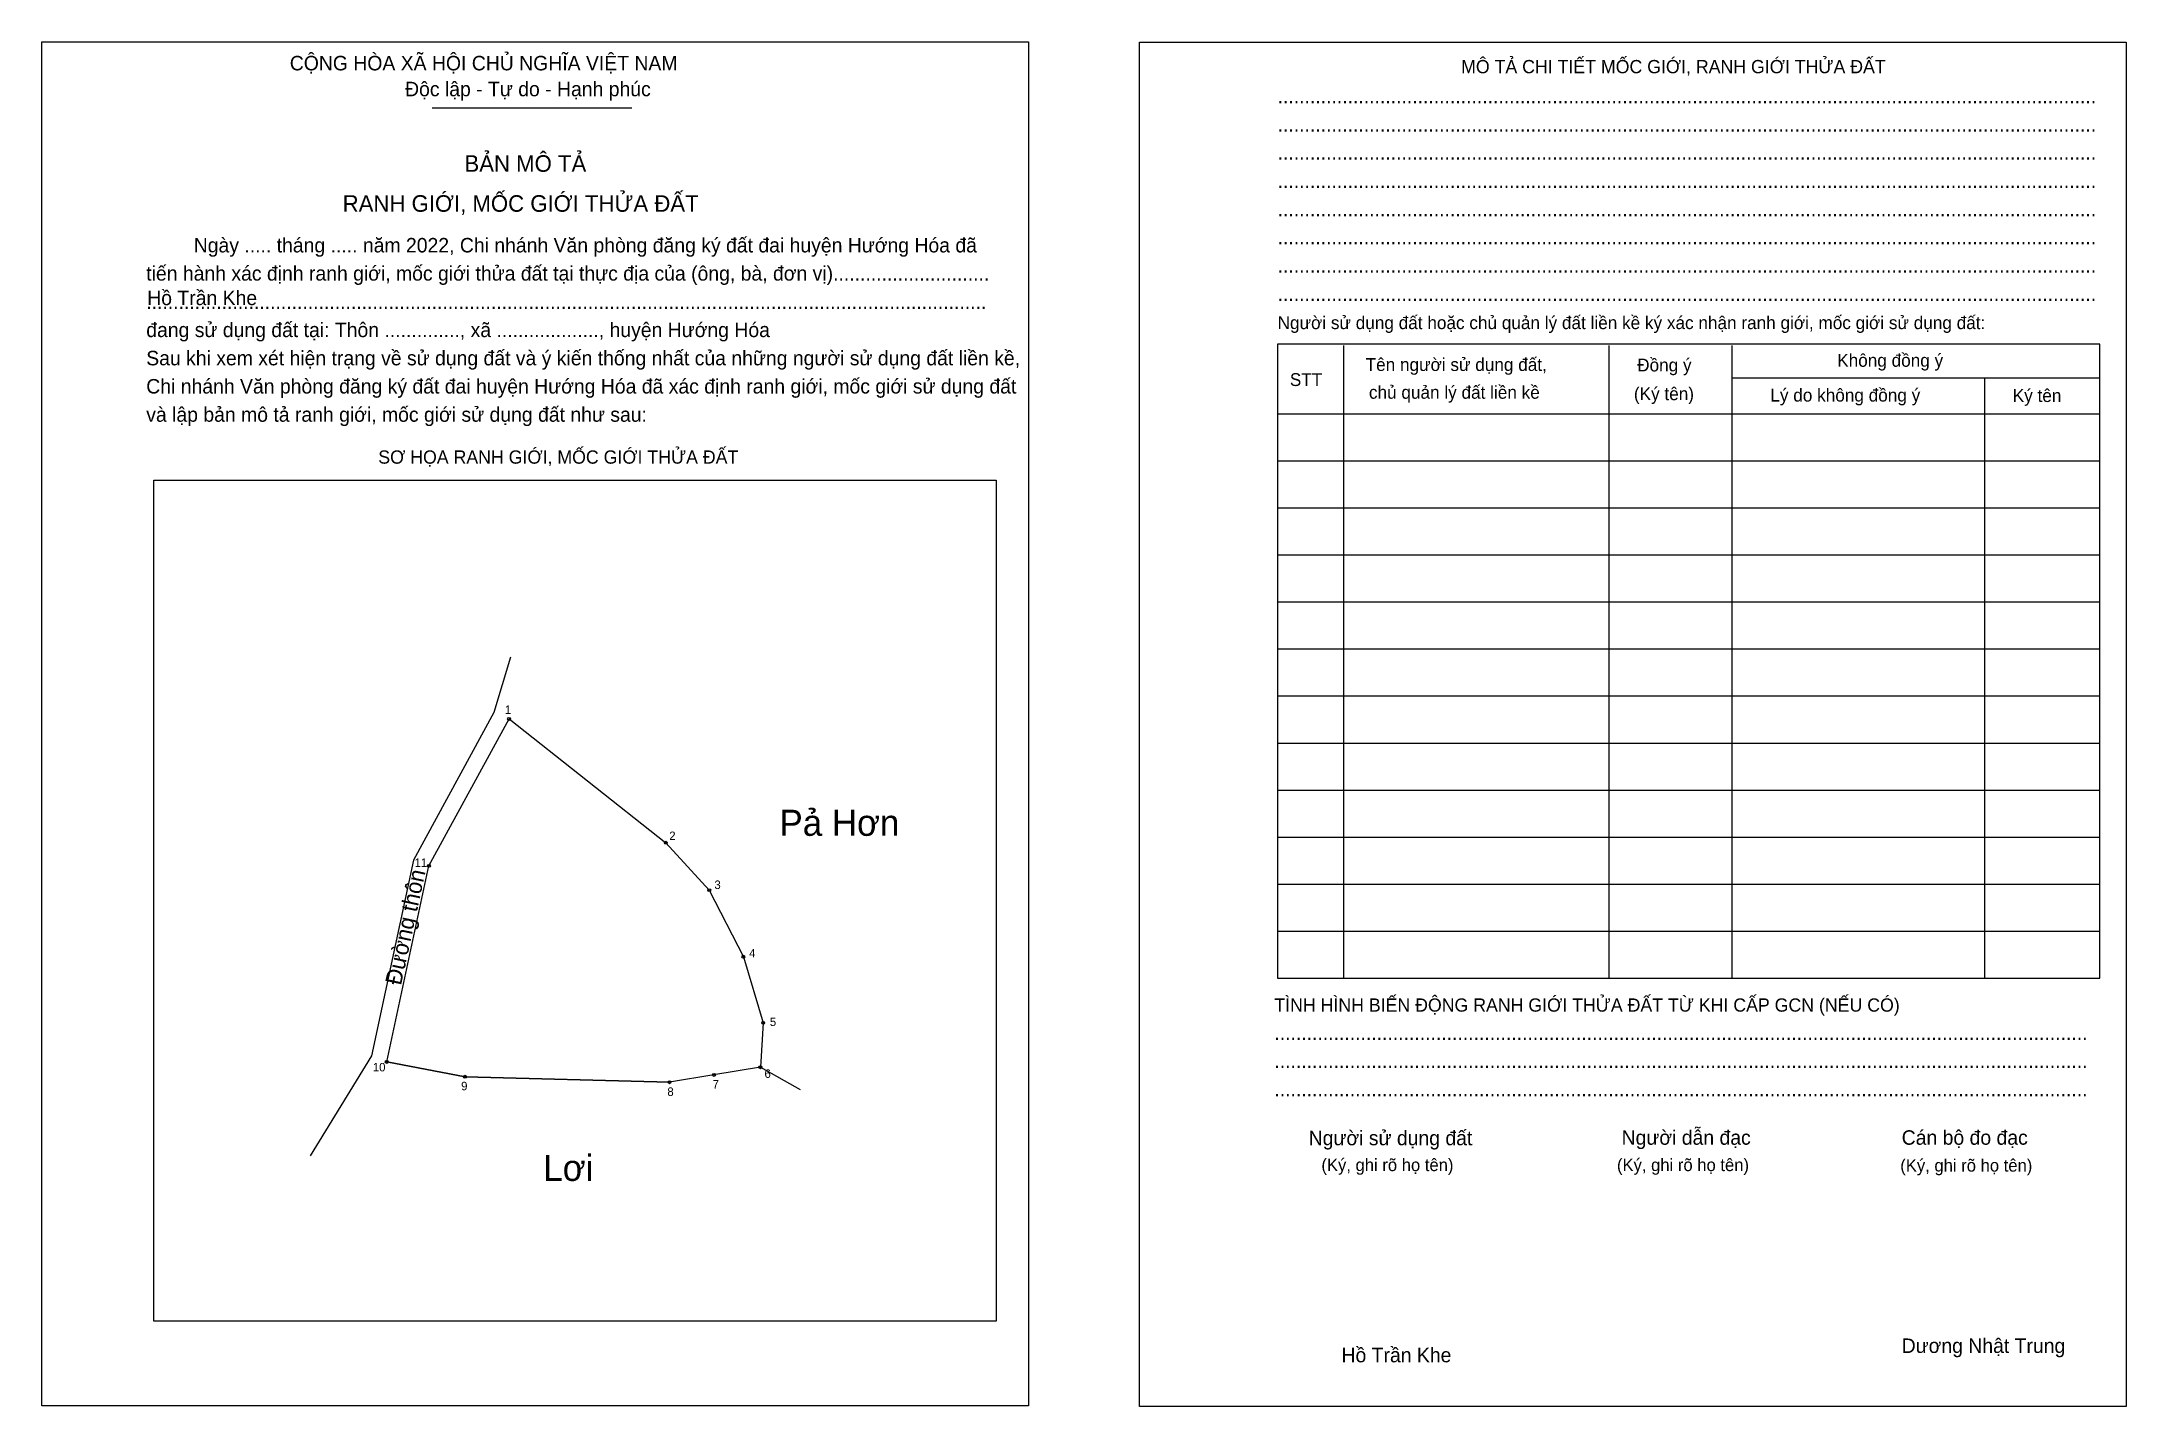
# Model space of a CAD drawing. Extents: x 548490 to 548874, y 1836016 to 1836267.
import ezdxf

# ---------------------------------------------------------------- set-up
doc = ezdxf.new("R2010")
doc.units = 0
for name, color, linetype in [('Level 1', 7, 'Continuous'), ('Level 10', 7, 'Continuous'), ('Level 11', 7, 'Continuous'), ('Level 12', 7, 'Continuous'), ('Level 2', 7, 'Continuous'), ('Level 25', 7, 'Continuous'), ('Level 55', 7, 'Continuous'), ('Level 6', 7, 'Continuous'), ('Level 9', 7, 'Continuous')]:
    doc.layers.add(name, color=color, linetype=linetype)

msp = doc.modelspace()

# ---------------------------------------------------------------- linework, layer by layer
at = {"layer": 'Level 1'}
for p, q in [((548490.48, 1836266.82), (548490.48, 1836266.82)), ((548692.55, 1836266.74), (548692.55, 1836266.74)), ((548562.35, 1836254.61), (548599.08, 1836254.61)), ((548730.1, 1836210.86), (548730.1, 1836094.35)), ((548778.96, 1836210.86), (548778.96, 1836094.35)), ((548801.56, 1836210.86), (548801.56, 1836094.35)), ((548801.56, 1836204.89), (548869.31, 1836204.89)), ((548848.08, 1836204.89), (548848.08, 1836094.35)), ((548717.97, 1836198.3), (548869.31, 1836198.3)), ((548717.97, 1836189.64), (548869.31, 1836189.64)), ((548511.11, 1836186.09), (548511.11, 1836186.09)), ((548717.97, 1836180.98), (548869.31, 1836180.98)), ((548717.97, 1836172.31), (548869.31, 1836172.31)), ((548717.97, 1836163.65), (548869.31, 1836163.65)), ((548717.97, 1836154.99), (548869.31, 1836154.99)), ((548717.97, 1836146.33), (548869.31, 1836146.33)), ((548717.97, 1836137.66), (548869.31, 1836137.66)), ((548717.97, 1836129), (548869.31, 1836129)), ((548717.97, 1836120.34), (548869.31, 1836120.34)), ((548717.97, 1836111.68), (548869.31, 1836111.68)), ((548717.97, 1836103.01), (548869.31, 1836103.01)), ((548666.17, 1836031.2), (548666.17, 1836031.2)), ((548672.11, 1836015.61), (548672.11, 1836015.61)), ((548874.18, 1836015.52), (548874.18, 1836015.52))]:
    msp.add_line(p, q, dxfattribs=at)
for points in [[(548869.31, 1836211.12), (548717.97, 1836211.12), (548717.97, 1836094.35), (548869.31, 1836094.35)], [(548511.11, 1836186.09), (548666.17, 1836186.09), (548666.17, 1836031.2), (548511.11, 1836031.2)]]:
    msp.add_lwpolyline(points, close=True, dxfattribs=at)
at = {"layer": 'Level 10'}
for p, q in [((548576.79, 1836153.45), (548573.73, 1836143.27)), ((548573.73, 1836143.27), (548558.92, 1836116.11)), ((548558.92, 1836116.11), (548551.17, 1836080.09)), ((548551.17, 1836080.09), (548539.87, 1836061.63)), ((548622.77, 1836077.95), (548630.07, 1836073.85))]:
    msp.add_line(p, q, dxfattribs=at)
msp.add_lwpolyline([(548561.76, 1836115.05), (548576.51, 1836142.1), (548605.35, 1836119.31), (548613.37, 1836110.58), (548619.63, 1836098.32), (548623.29, 1836086.13), (548622.77, 1836077.95), (548614.22, 1836076.54), (548606.04, 1836075.19), (548568.4, 1836076.22), (548553.99, 1836078.94)], close=True, dxfattribs=at)
at = {"layer": 'Level 11'}
for centre in [(548576.51, 1836142.1), (548605.35, 1836119.31), (548561.76, 1836115.05), (548561.76, 1836115.05), (548613.37, 1836110.58), (548619.63, 1836098.32), (548623.29, 1836086.13), (548553.99, 1836078.94), (548622.77, 1836077.95), (548568.4, 1836076.22), (548606.04, 1836075.19), (548614.22, 1836076.54)]:
    msp.add_circle(centre, 0.26, dxfattribs=at)
at = {"layer": 'Level 2'}
for points in [[(548490.49, 1836266.82), (548672.11, 1836266.82), (548672.11, 1836015.61), (548490.49, 1836015.61)], [(548692.56, 1836266.74), (548874.18, 1836266.74), (548874.18, 1836015.52), (548692.56, 1836015.52)]]:
    msp.add_lwpolyline(points, close=True, dxfattribs=at)
at = {"layer": 'Level 25'}
for p, q in [((548553.99, 1836078.94), (548568.4, 1836076.22)), ((548568.4, 1836076.22), (548606.04, 1836075.19))]:
    msp.add_line(p, q, dxfattribs=at)

# ---------------------------------------------------------------- texts
at = {"layer": 'Level 1'}
for s, height, p in [('CỘNG HÒA XÃ HỘI CHỦ NGHĨA VIỆT NAM', 2.6679, (548536.15, 1836261.54)), ('MÔ TẢ CHI TIẾT MỐC GIỚI, RANH GIỚI THỬA ĐẤT', 2.4392, (548751.75, 1836261.01)), ('Độc lập - Tự do - Hạnh phúc', 2.6679, (548557.37, 1836256.77)), ('........................................................................................................................................................', 2.6679, (548717.97, 1836255.47)), ('........................................................................................................................................................', 2.6679, (548717.97, 1836250.28)), ('BẢN MÔ TẢ', 3.049, (548568.3, 1836242.86)), ('........................................................................................................................................................', 2.6679, (548717.97, 1836245.08)), ('RANH GIỚI, MỐC GIỚI THỬA ĐẤT', 3.0494, (548545.88, 1836235.5)), ('........................................................................................................................................................', 2.6679, (548717.97, 1836239.88)), ('........................................................................................................................................................', 2.6679, (548717.97, 1836234.68)), ('Ngày ..... tháng ..... năm 2022, Chi nhánh Văn phòng đăng ký đất đai huyện Hướng Hóa đã', 2.6679, (548518.47, 1836228.01)), ('........................................................................................................................................................', 2.6679, (548717.97, 1836229.49)), ('tiến hành xác định ranh giới, mốc giới thửa đất tại thực địa của (ông, bà, đơn vị).............................', 2.6679, (548509.73, 1836222.82)), ('........................................................................................................................................................', 2.6679, (548717.97, 1836224.29)), ('........................................................................................................................................................', 2.6679, (548717.97, 1836219.09)), ('đang sử dụng đất tại: Thôn .............., xã ..................., huyện Hướng Hóa', 2.6679, (548509.73, 1836212.42)), ('............................................................................................................................................................', 2.6679, (548509.73, 1836217.62)), ('Người sử dụng đất hoặc chủ quản lý đất liền kề ký xác nhận ranh giới, mốc giới sử dụng đất:', 2.3632, (548717.97, 1836213.89)), ('Sau khi xem xét hiện trạng về sử dụng đất và ý kiến thống nhất của những người sử dụng đất liền kề,', 2.6679, (548509.73, 1836207.22)), ('Tên người sử dụng đất,', 2.3632, (548734.17, 1836206.18)), ('Đồng ý', 2.363, (548784.15, 1836206.1)), ('Không đồng ý', 2.3632, (548820.97, 1836206.96)), ('Chi nhánh Văn phòng đăng ký đất đai huyện Hướng Hóa đã xác định ranh giới, mốc giới sử dụng đất', 2.6679, (548509.73, 1836202.03)), ('STT', 2.363, (548720.22, 1836203.41)), ('chủ quản lý đất liền kề', 2.3632, (548734.78, 1836201.07)), ('(Ký tên)', 2.363, (548783.55, 1836200.81)), ('Lý do không đồng ý', 2.3632, (548808.67, 1836200.55)), ('Ký tên', 2.363, (548853.28, 1836200.47)), ('và lập bản mô tả ranh giới, mốc giới sử dụng đất như sau:', 2.6679, (548509.73, 1836196.83)), ('SƠ HỌA RANH GIỚI, MỐC GIỚI THỬA ĐẤT', 2.4392, (548552.44, 1836189.11)), ('TÌNH HÌNH BIẾN ĐỘNG RANH GIỚI THỬA ĐẤT TỪ KHI CẤP GCN (NẾU CÓ)', 2.4392, (548717.37, 1836088.2)), ('.......................................................................................................................................................', 2.6679, (548717.37, 1836083)), ('.......................................................................................................................................................', 2.6679, (548717.37, 1836077.81)), ('.......................................................................................................................................................', 2.6679, (548717.37, 1836072.61)), ('Người sử dụng đất', 2.6679, (548723.69, 1836063.6)), ('Người dẫn đạc', 2.6679, (548781.29, 1836063.69)), ('Cán bộ đo đạc', 2.6679, (548832.84, 1836063.69)), ('(Ký, ghi rõ họ tên)', 2.2869, (548726.03, 1836058.84)), ('(Ký, ghi rõ họ tên)', 2.2869, (548780.43, 1836058.84)), ('(Ký, ghi rõ họ tên)', 2.2869, (548832.58, 1836058.75)), ('Dương Nhật Trung', 2.6679, (548832.84, 1836025.35))]:
    msp.add_text(s, height=height, dxfattribs=at).set_placement(p)
at = {"layer": 'Level 10'}
msp.add_text('Đường thôn', height=3, rotation=77.8565, dxfattribs=at).set_placement((548556.61, 1836092.92))
at = {"layer": 'Level 12'}
for s, p in [('Pả Hơn', (548626.29, 1836120.58)), ('Lơi', (548582.81, 1836057.03))]:
    msp.add_text(s, height=4.8, dxfattribs=at).set_placement(p)
at = {"layer": 'Level 55'}
for s, p in [('1', (548576.46, 1836142.1)), ('2', (548605.29, 1836119.31)), ('11', (548561.65, 1836115.05)), ('3', (548613.32, 1836110.58)), ('4', (548619.57, 1836098.32)), ('5', (548623.23, 1836086.13)), ('10', (548553.87, 1836078.94)), ('6', (548622.71, 1836077.95)), ('9', (548568.34, 1836076.22)), ('8', (548605.98, 1836075.19)), ('7', (548614.16, 1836076.54))]:
    msp.add_text(s, height=0.173, dxfattribs=at).set_placement(p)
at = {"layer": 'Level 6'}
for p in [(548509.91, 1836218.31), (548729.73, 1836023.63)]:
    msp.add_text('Hồ Trần Khe', height=2.668, dxfattribs=at).set_placement(p)
at = {"layer": 'Level 9'}
for s, height, p in [('1', 1.56, (548575.73, 1836143.02)), ('2', 1.56, (548606, 1836119.8)), ('11', 1.559, (548559.13, 1836114.87)), ('3', 1.56, (548614.31, 1836110.79)), ('4', 1.56, (548620.7, 1836098.19)), ('5', 1.56, (548624.51, 1836085.55)), ('10', 1.559, (548551.44, 1836077.2)), ('6', 1.56, (548623.52, 1836076.01)), ('9', 1.56, (548567.69, 1836073.72)), ('8', 1.56, (548605.65, 1836072.68)), ('7', 1.56, (548613.98, 1836074.05))]:
    msp.add_text(s, height=height, dxfattribs=at).set_placement(p)

doc.saveas('drawing.dxf')
